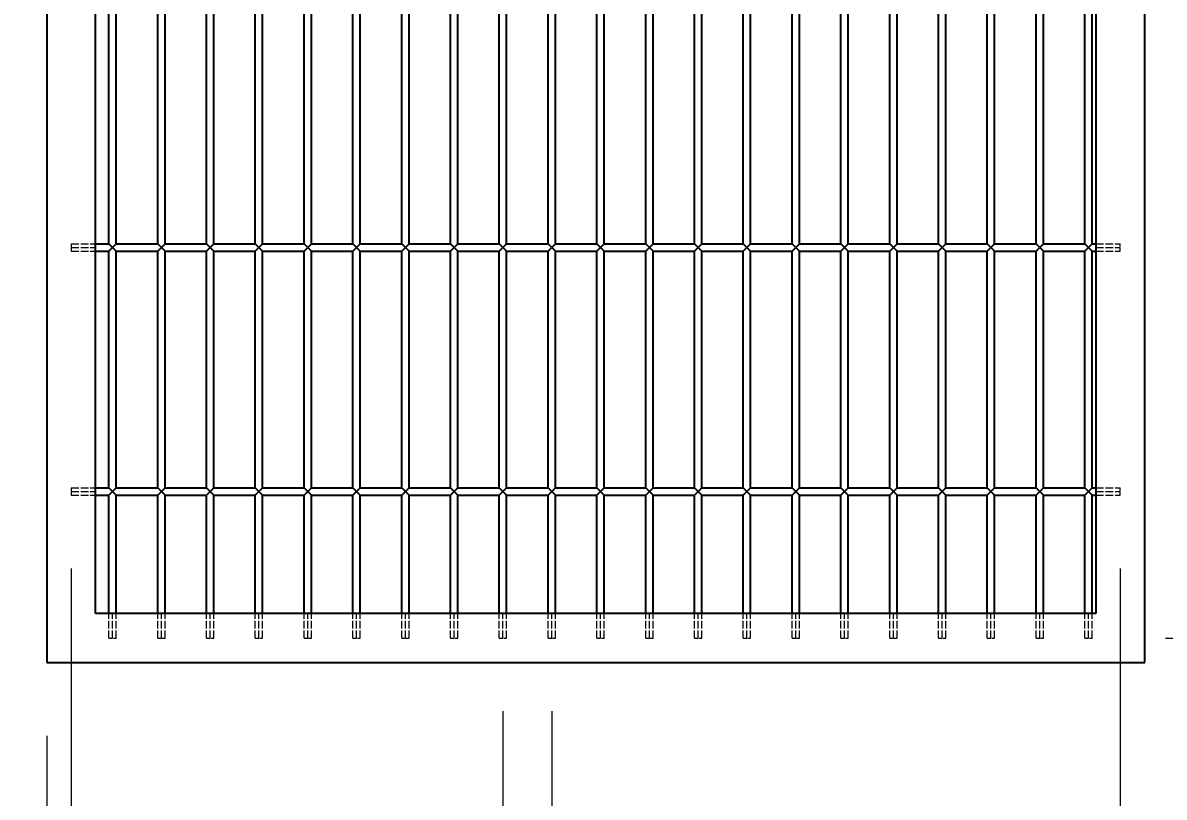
# Model space of a CAD drawing. Header units: millimetres. Extents: x 120 to 9117, y 110 to 4090.
# Drawn here: x 2185.5 to 2653.3, y 1461.8 to 1779 of the extents above; entities that cross this region are included whole.
import ezdxf

# ---------------------------------------------------------------- set-up
doc = ezdxf.new("R2010")
doc.units = ezdxf.units.MM
doc.header["$LTSCALE"] = 20
doc.linetypes.add('DASHED', pattern=[0.2067, 0.1654, -0.0413])
doc.layers.add('可见 (ISO)', color=7, linetype='Continuous', lineweight=25)
doc.layers.add('尺寸 (ISO)', color=7, linetype='Continuous', lineweight=18, true_color=0x008000)
doc.layers.add('隐藏 (ISO)', color=5, linetype='DASHED', lineweight=18, true_color=0x0000ff)
doc.styles.add('最新国标', font='simfang.ttf')
doc.dimstyles.new('默认 (GB)', dxfattribs={"dimscale": 20, "dimtxt": 2.8, "dimasz": 2.5, "dimexe": 2, "dimexo": 1.5, "dimgap": 0.5, "dimtad": 1, "dimtoh": 1, "dimdsep": 46, "dimtxsty": '最新国标', "dimcen": 0.09, "dimdle": 10, "dimclrd": 256, "dimclre": 256, "dimclrt": 256, "dimaunit": 1, "dimadec": 3, "dimazin": 2, "dimtfac": 0.535714, "dimtdec": 3, "dimtmove": 0, "dimatfit": 3, "dimfxl": 0, "dimtolj": 1, "dimlwd": -1, "dimlwe": -1, "dimarcsym": 0})

# ---------------------------------------------------------------- blocks, each defined once
blk = doc.blocks.new('*D6')
at = {"layer": 'Defpoints', "color": 0, "transparency": 16777216}
for p in [(2195.28, 3517.01), (1855.19, 1517.01), (2195.28, 1517.01)]:
    blk.add_point(p, dxfattribs=at)
at = {"layer": '尺寸 (ISO)', "color": 116, "true_color": 0x00803f, "transparency": 16777216}
for p, q in [((2165.28, 3517.01), (1815.19, 3517.01)), ((1855.19, 3467.01), (1855.19, 1567.01)), ((2165.28, 1517.01), (1815.19, 1517.01))]:
    blk.add_line(p, q, dxfattribs=at)
for points in [[(1846.85, 3467.01), (1863.52, 3467.01), (1855.19, 3517.01)], [(1846.85, 1567.01), (1863.52, 1567.01), (1855.19, 1517.01)]]:
    blk.add_solid(points, dxfattribs=at)
at = {"layer": '尺寸 (ISO)', "transparency": 16777216, "insert": (1816.87, 2517.01), "char_height": 56, "attachment_point": 5, "rotation": 90, "style": '最新国标'}
blk.add_mtext('\\A1;2000', dxfattribs=at)
blk = doc.blocks.new('*D8')
at = {"layer": 'Defpoints', "color": 0, "transparency": 16777216}
for p in [(2382.28, 1527.01), (2402.28, 1527.01), (2402.28, 1373.84)]:
    blk.add_point(p, dxfattribs=at)
at = {"layer": '尺寸 (ISO)', "color": 116, "true_color": 0x00803f, "transparency": 16777216}
for p, q in [((2382.28, 1497.01), (2382.28, 1333.84)), ((2402.28, 1497.01), (2402.28, 1333.84)), ((2332.28, 1373.84), (2282.28, 1373.84)), ((2382.28, 1373.84), (2402.28, 1373.84)), ((2452.28, 1373.84), (2595.88, 1373.84))]:
    blk.add_line(p, q, dxfattribs=at)
for points in [[(2332.28, 1382.17), (2332.28, 1365.51), (2382.28, 1373.84)], [(2452.28, 1382.17), (2452.28, 1365.51), (2402.28, 1373.84)]]:
    blk.add_solid(points, dxfattribs=at)
at = {"layer": '尺寸 (ISO)', "transparency": 16777216, "insert": (2549.08, 1412.16), "char_height": 56, "attachment_point": 5, "style": '最新国标'}
blk.add_mtext('\\A1;20', dxfattribs=at)
blk = doc.blocks.new('*D9')
at = {"layer": 'Defpoints', "color": 0, "transparency": 16777216}
for p in [(2635.28, 1687.01), (2635.28, 1587.01), (2766.59, 1587.01)]:
    blk.add_point(p, dxfattribs=at)
at = {"layer": '尺寸 (ISO)', "color": 116, "true_color": 0x00803f, "transparency": 16777216}
for p, q in [((2766.59, 1737.01), (2766.59, 1982.31)), ((2665.28, 1687.01), (2806.59, 1687.01)), ((2766.59, 1587.01), (2766.59, 1687.01)), ((2665.28, 1587.01), (2806.59, 1587.01)), ((2766.59, 1537.01), (2766.59, 1487.01))]:
    blk.add_line(p, q, dxfattribs=at)
for points in [[(2758.26, 1737.01), (2774.93, 1737.01), (2766.59, 1687.01)], [(2758.26, 1537.01), (2774.93, 1537.01), (2766.59, 1587.01)]]:
    blk.add_solid(points, dxfattribs=at)
at = {"layer": '尺寸 (ISO)', "transparency": 16777216, "insert": (2728.27, 1917.59), "char_height": 56, "attachment_point": 5, "rotation": 90, "style": '最新国标'}
blk.add_mtext('\\A1;100', dxfattribs=at)
blk = doc.blocks.new('*D10')
at = {"layer": 'Defpoints', "color": 0, "transparency": 16777216}
for p in [(2015.28, 2507.01), (2215.28, 2507.01), (2195.28, 1517.01)]:
    blk.add_point(p, dxfattribs=at)
at = {"layer": '尺寸 (ISO)', "color": 116, "true_color": 0x00803f, "transparency": 16777216}
for p, q in [((2185.28, 2507.01), (1975.28, 2507.01)), ((2015.28, 1567.01), (2015.28, 2457.01)), ((2165.28, 1517.01), (1975.28, 1517.01))]:
    blk.add_line(p, q, dxfattribs=at)
for points in [[(2006.95, 2457.01), (2023.61, 2457.01), (2015.28, 2507.01)], [(2006.95, 1567.01), (2023.61, 1567.01), (2015.28, 1517.01)]]:
    blk.add_solid(points, dxfattribs=at)
at = {"layer": '尺寸 (ISO)', "transparency": 16777216, "insert": (1976.96, 2012.01), "char_height": 56, "attachment_point": 5, "rotation": 90, "style": '最新国标'}
blk.add_mtext('\\A1;990', dxfattribs=at)
blk = doc.blocks.new('_DotSmall')
at = {"color": 0, "linetype": 'ByBlock', "const_width": 0.5}
blk.add_lwpolyline([(-0.0625, 0, 1), (0.0625, 0, 1)], format="xyb", close=True, dxfattribs=at)
blk = doc.blocks.new('*D17')
at = {"layer": 'Defpoints', "color": 0, "transparency": 16777216}
for p in [(2205.28, 1585.51), (2195.28, 1517.01), (2205.28, 1208.28)]:
    blk.add_point(p, dxfattribs=at)
at = {"layer": '尺寸 (ISO)', "color": 116, "true_color": 0x00803f, "transparency": 16777216}
for p, q in [((2205.28, 1555.51), (2205.28, 1168.28)), ((2195.28, 1487.01), (2195.28, 1168.28)), ((2145.28, 1208.28), (2006.8, 1208.28)), ((2205.28, 1208.28), (2195.28, 1208.28)), ((2205.28, 1208.28), (2305.28, 1208.28))]:
    blk.add_line(p, q, dxfattribs=at)
blk.add_solid([(2145.28, 1216.61), (2145.28, 1199.94), (2195.28, 1208.28)], dxfattribs=at)
at = {"layer": '尺寸 (ISO)', "color": 116, "true_color": 0x00803f, "transparency": 16777216, "xscale": 50, "yscale": 50, "zscale": 50, "rotation": 180}
blk.add_blockref('_DotSmall', (2205.28, 1208.28), dxfattribs=at)
at = {"layer": '尺寸 (ISO)', "transparency": 16777216, "insert": (2051.04, 1246.6), "char_height": 56, "attachment_point": 5, "style": '最新国标'}
blk.add_mtext('\\A1;10', dxfattribs=at)
blk = doc.blocks.new('*D19')
at = {"layer": 'Defpoints', "color": 0, "transparency": 16777216}
for p in [(2205.28, 1585.51), (2635.28, 1585.51), (2635.28, 1208.28)]:
    blk.add_point(p, dxfattribs=at)
at = {"layer": '尺寸 (ISO)', "color": 116, "true_color": 0x00803f, "transparency": 16777216}
for p, q in [((2205.28, 1555.51), (2205.28, 1168.28)), ((2635.28, 1555.51), (2635.28, 1168.28)), ((2205.28, 1208.28), (2585.28, 1208.28))]:
    blk.add_line(p, q, dxfattribs=at)
blk.add_solid([(2585.28, 1216.61), (2585.28, 1199.94), (2635.28, 1208.28)], dxfattribs=at)
at = {"layer": '尺寸 (ISO)', "color": 116, "true_color": 0x00803f, "transparency": 16777216, "xscale": 50, "yscale": 50, "zscale": 50, "rotation": 180}
blk.add_blockref('_DotSmall', (2205.28, 1208.28), dxfattribs=at)
at = {"layer": '尺寸 (ISO)', "transparency": 16777216, "insert": (2445.28, 1246.6), "char_height": 56, "attachment_point": 5, "style": '最新国标'}
blk.add_mtext('\\A1;430', dxfattribs=at)
blk = doc.blocks.new('*D20')
at = {"layer": 'Defpoints', "color": 0, "transparency": 16777216}
for p in [(2623.78, 1527.01), (2943.78, 1527.01), (2645.28, 1517.01)]:
    blk.add_point(p, dxfattribs=at)
at = {"layer": '尺寸 (ISO)', "color": 116, "true_color": 0x00803f, "transparency": 16777216}
for p, q in [((2943.78, 1527.01), (2943.78, 1577.01)), ((2653.78, 1527.01), (2983.78, 1527.01)), ((2943.78, 1517.01), (2943.78, 1527.01)), ((2675.28, 1517.01), (2983.78, 1517.01)), ((2943.78, 1467.01), (2943.78, 1417.01))]:
    blk.add_line(p, q, dxfattribs=at)
blk.add_solid([(2935.45, 1467.01), (2952.11, 1467.01), (2943.78, 1517.01)], dxfattribs=at)
at = {"layer": '尺寸 (ISO)', "color": 116, "true_color": 0x00803f, "transparency": 16777216, "xscale": 50, "yscale": 50, "zscale": 50, "rotation": 270}
blk.add_blockref('_DotSmall', (2943.78, 1527.01), dxfattribs=at)
at = {"layer": '尺寸 (ISO)', "transparency": 16777216, "insert": (2905.46, 1522.01), "char_height": 56, "attachment_point": 5, "rotation": 90, "style": '最新国标'}
blk.add_mtext('\\A1;10', dxfattribs=at)
blk = doc.blocks.new('*D21')
at = {"layer": 'Defpoints', "color": 0, "transparency": 16777216}
for p in [(2623.78, 3507.01), (2943.78, 3507.01), (2623.78, 1527.01)]:
    blk.add_point(p, dxfattribs=at)
at = {"layer": '尺寸 (ISO)', "color": 116, "true_color": 0x00803f, "transparency": 16777216}
for p, q in [((2653.78, 3507.01), (2983.78, 3507.01)), ((2943.78, 1527.01), (2943.78, 3457.01)), ((2653.78, 1527.01), (2983.78, 1527.01))]:
    blk.add_line(p, q, dxfattribs=at)
blk.add_solid([(2935.45, 3457.01), (2952.11, 3457.01), (2943.78, 3507.01)], dxfattribs=at)
at = {"layer": '尺寸 (ISO)', "color": 116, "true_color": 0x00803f, "transparency": 16777216, "xscale": 50, "yscale": 50, "zscale": 50, "rotation": 270}
blk.add_blockref('_DotSmall', (2943.78, 1527.01), dxfattribs=at)
at = {"layer": '尺寸 (ISO)', "transparency": 16777216, "insert": (2905.46, 2517.21), "char_height": 56, "attachment_point": 5, "rotation": 90, "style": '最新国标'}
blk.add_mtext('\\A1;1980', dxfattribs=at)

msp = doc.modelspace()

# ---------------------------------------------------------------- linework, layer by layer
at = {"layer": '可见 (ISO)'}
for p, q in [((2195.28, 3517.011), (2195.28, 1517.011)), ((2645.28, 1517.011), (2645.28, 3517.011)), ((2215.28, 1537.011), (2215.28, 2507.011)), ((2625.28, 2507.011), (2625.28, 1537.011)), ((2220.78, 1688.511), (2220.78, 1785.511)), ((2223.78, 1688.511), (2223.78, 1785.511)), ((2240.78, 1688.511), (2240.78, 1785.511)), ((2243.78, 1688.511), (2243.78, 1785.511)), ((2260.78, 1688.511), (2260.78, 1785.511)), ((2263.78, 1688.511), (2263.78, 1785.511)), ((2280.78, 1688.511), (2280.78, 1785.511)), ((2283.78, 1688.511), (2283.78, 1785.511)), ((2300.78, 1688.511), (2300.78, 1785.511)), ((2303.78, 1688.511), (2303.78, 1785.511)), ((2320.78, 1688.511), (2320.78, 1785.511)), ((2323.78, 1688.511), (2323.78, 1785.511)), ((2340.78, 1688.511), (2340.78, 1785.511)), ((2343.78, 1688.511), (2343.78, 1785.511)), ((2360.78, 1688.511), (2360.78, 1785.511)), ((2363.78, 1688.511), (2363.78, 1785.511)), ((2380.78, 1688.511), (2380.78, 1785.511)), ((2383.78, 1688.511), (2383.78, 1785.511)), ((2400.78, 1688.511), (2400.78, 1785.511)), ((2403.78, 1688.511), (2403.78, 1785.511)), ((2420.78, 1688.511), (2420.78, 1785.511)), ((2423.78, 1688.511), (2423.78, 1785.511)), ((2440.78, 1688.511), (2440.78, 1785.511)), ((2443.78, 1688.511), (2443.78, 1785.511)), ((2460.78, 1688.511), (2460.78, 1785.511)), ((2463.78, 1688.511), (2463.78, 1785.511)), ((2480.78, 1688.511), (2480.78, 1785.511)), ((2483.78, 1688.511), (2483.78, 1785.511)), ((2500.78, 1688.511), (2500.78, 1785.511)), ((2503.78, 1688.511), (2503.78, 1785.511)), ((2520.78, 1688.511), (2520.78, 1785.511)), ((2523.78, 1688.511), (2523.78, 1785.511)), ((2540.78, 1688.511), (2540.78, 1785.511)), ((2543.78, 1688.511), (2543.78, 1785.511)), ((2560.78, 1688.511), (2560.78, 1785.511)), ((2563.78, 1688.511), (2563.78, 1785.511)), ((2580.78, 1688.511), (2580.78, 1785.511)), ((2583.78, 1688.511), (2583.78, 1785.511)), ((2600.78, 1688.511), (2600.78, 1785.511)), ((2603.78, 1688.511), (2603.78, 1785.511)), ((2620.78, 1688.511), (2620.78, 1785.511)), ((2623.78, 1688.511), (2623.78, 1785.511)), ((2215.28, 1688.511), (2220.78, 1688.511)), ((2215.28, 1685.511), (2220.78, 1685.511)), ((2222.28, 1687.011), (2220.78, 1688.511)), ((2220.78, 1685.511), (2222.28, 1687.011)), ((2220.78, 1588.511), (2220.78, 1685.511)), ((2223.78, 1688.511), (2222.28, 1687.011)), ((2222.28, 1687.011), (2223.78, 1685.511)), ((2223.78, 1688.511), (2240.78, 1688.511)), ((2223.78, 1685.511), (2240.78, 1685.511)), ((2223.78, 1588.511), (2223.78, 1685.511)), ((2242.28, 1687.011), (2240.78, 1688.511)), ((2240.78, 1685.511), (2242.28, 1687.011)), ((2240.78, 1588.511), (2240.78, 1685.511)), ((2243.78, 1688.511), (2242.28, 1687.011)), ((2242.28, 1687.011), (2243.78, 1685.511)), ((2243.78, 1688.511), (2260.78, 1688.511)), ((2243.78, 1685.511), (2260.78, 1685.511)), ((2243.78, 1588.511), (2243.78, 1685.511)), ((2262.28, 1687.011), (2260.78, 1688.511)), ((2260.78, 1685.511), (2262.28, 1687.011)), ((2260.78, 1588.511), (2260.78, 1685.511)), ((2263.78, 1688.511), (2262.28, 1687.011)), ((2262.28, 1687.011), (2263.78, 1685.511)), ((2263.78, 1688.511), (2280.78, 1688.511)), ((2263.78, 1685.511), (2280.78, 1685.511)), ((2263.78, 1588.511), (2263.78, 1685.511)), ((2282.28, 1687.011), (2280.78, 1688.511)), ((2280.78, 1685.511), (2282.28, 1687.011)), ((2280.78, 1588.511), (2280.78, 1685.511)), ((2283.78, 1688.511), (2282.28, 1687.011)), ((2282.28, 1687.011), (2283.78, 1685.511)), ((2283.78, 1688.511), (2300.78, 1688.511)), ((2283.78, 1685.511), (2300.78, 1685.511)), ((2283.78, 1588.511), (2283.78, 1685.511)), ((2302.28, 1687.011), (2300.78, 1688.511)), ((2300.78, 1685.511), (2302.28, 1687.011)), ((2300.78, 1588.511), (2300.78, 1685.511)), ((2303.78, 1688.511), (2302.28, 1687.011)), ((2302.28, 1687.011), (2303.78, 1685.511)), ((2303.78, 1688.511), (2320.78, 1688.511)), ((2303.78, 1685.511), (2320.78, 1685.511)), ((2303.78, 1588.511), (2303.78, 1685.511)), ((2322.28, 1687.011), (2320.78, 1688.511)), ((2320.78, 1685.511), (2322.28, 1687.011)), ((2320.78, 1588.511), (2320.78, 1685.511)), ((2323.78, 1688.511), (2322.28, 1687.011)), ((2322.28, 1687.011), (2323.78, 1685.511)), ((2323.78, 1688.511), (2340.78, 1688.511)), ((2323.78, 1685.511), (2340.78, 1685.511)), ((2323.78, 1588.511), (2323.78, 1685.511)), ((2342.28, 1687.011), (2340.78, 1688.511)), ((2340.78, 1685.511), (2342.28, 1687.011)), ((2340.78, 1588.511), (2340.78, 1685.511)), ((2343.78, 1688.511), (2342.28, 1687.011)), ((2342.28, 1687.011), (2343.78, 1685.511)), ((2343.78, 1688.511), (2360.78, 1688.511)), ((2343.78, 1685.511), (2360.78, 1685.511)), ((2343.78, 1588.511), (2343.78, 1685.511)), ((2362.28, 1687.011), (2360.78, 1688.511)), ((2360.78, 1685.511), (2362.28, 1687.011)), ((2360.78, 1588.511), (2360.78, 1685.511)), ((2363.78, 1688.511), (2362.28, 1687.011)), ((2362.28, 1687.011), (2363.78, 1685.511)), ((2363.78, 1688.511), (2380.78, 1688.511)), ((2363.78, 1685.511), (2380.78, 1685.511)), ((2363.78, 1588.511), (2363.78, 1685.511)), ((2382.28, 1687.011), (2380.78, 1688.511)), ((2380.78, 1685.511), (2382.28, 1687.011)), ((2380.78, 1588.511), (2380.78, 1685.511)), ((2383.78, 1688.511), (2382.28, 1687.011)), ((2382.28, 1687.011), (2383.78, 1685.511)), ((2383.78, 1688.511), (2400.78, 1688.511)), ((2383.78, 1685.511), (2400.78, 1685.511)), ((2383.78, 1588.511), (2383.78, 1685.511)), ((2402.28, 1687.011), (2400.78, 1688.511)), ((2400.78, 1685.511), (2402.28, 1687.011)), ((2400.78, 1588.511), (2400.78, 1685.511)), ((2403.78, 1688.511), (2402.28, 1687.011)), ((2402.28, 1687.011), (2403.78, 1685.511)), ((2403.78, 1688.511), (2420.78, 1688.511)), ((2403.78, 1685.511), (2420.78, 1685.511)), ((2403.78, 1588.511), (2403.78, 1685.511)), ((2422.28, 1687.011), (2420.78, 1688.511)), ((2420.78, 1685.511), (2422.28, 1687.011)), ((2420.78, 1588.511), (2420.78, 1685.511)), ((2423.78, 1688.511), (2422.28, 1687.011)), ((2422.28, 1687.011), (2423.78, 1685.511)), ((2423.78, 1688.511), (2440.78, 1688.511)), ((2423.78, 1685.511), (2440.78, 1685.511)), ((2423.78, 1588.511), (2423.78, 1685.511)), ((2442.28, 1687.011), (2440.78, 1688.511)), ((2440.78, 1685.511), (2442.28, 1687.011)), ((2440.78, 1588.511), (2440.78, 1685.511)), ((2443.78, 1688.511), (2442.28, 1687.011)), ((2442.28, 1687.011), (2443.78, 1685.511)), ((2443.78, 1688.511), (2460.78, 1688.511)), ((2443.78, 1685.511), (2460.78, 1685.511)), ((2443.78, 1588.511), (2443.78, 1685.511)), ((2462.28, 1687.011), (2460.78, 1688.511)), ((2460.78, 1685.511), (2462.28, 1687.011)), ((2460.78, 1588.511), (2460.78, 1685.511)), ((2463.78, 1688.511), (2462.28, 1687.011)), ((2462.28, 1687.011), (2463.78, 1685.511)), ((2463.78, 1688.511), (2480.78, 1688.511)), ((2463.78, 1685.511), (2480.78, 1685.511)), ((2463.78, 1588.511), (2463.78, 1685.511)), ((2482.28, 1687.011), (2480.78, 1688.511)), ((2480.78, 1685.511), (2482.28, 1687.011)), ((2480.78, 1588.511), (2480.78, 1685.511)), ((2483.78, 1688.511), (2482.28, 1687.011)), ((2482.28, 1687.011), (2483.78, 1685.511)), ((2483.78, 1688.511), (2500.78, 1688.511)), ((2483.78, 1685.511), (2500.78, 1685.511)), ((2483.78, 1588.511), (2483.78, 1685.511)), ((2502.28, 1687.011), (2500.78, 1688.511)), ((2500.78, 1685.511), (2502.28, 1687.011)), ((2500.78, 1588.511), (2500.78, 1685.511)), ((2503.78, 1688.511), (2502.28, 1687.011)), ((2502.28, 1687.011), (2503.78, 1685.511)), ((2503.78, 1688.511), (2520.78, 1688.511)), ((2503.78, 1685.511), (2520.78, 1685.511)), ((2503.78, 1588.511), (2503.78, 1685.511)), ((2522.28, 1687.011), (2520.78, 1688.511)), ((2520.78, 1685.511), (2522.28, 1687.011)), ((2520.78, 1588.511), (2520.78, 1685.511)), ((2523.78, 1688.511), (2522.28, 1687.011)), ((2522.28, 1687.011), (2523.78, 1685.511)), ((2523.78, 1688.511), (2540.78, 1688.511)), ((2523.78, 1685.511), (2540.78, 1685.511)), ((2523.78, 1588.511), (2523.78, 1685.511)), ((2542.28, 1687.011), (2540.78, 1688.511)), ((2540.78, 1685.511), (2542.28, 1687.011)), ((2540.78, 1588.511), (2540.78, 1685.511)), ((2543.78, 1688.511), (2542.28, 1687.011)), ((2542.28, 1687.011), (2543.78, 1685.511)), ((2543.78, 1688.511), (2560.78, 1688.511)), ((2543.78, 1685.511), (2560.78, 1685.511)), ((2543.78, 1588.511), (2543.78, 1685.511)), ((2562.28, 1687.011), (2560.78, 1688.511)), ((2560.78, 1685.511), (2562.28, 1687.011)), ((2560.78, 1588.511), (2560.78, 1685.511)), ((2563.78, 1688.511), (2562.28, 1687.011)), ((2562.28, 1687.011), (2563.78, 1685.511)), ((2563.78, 1688.511), (2580.78, 1688.511)), ((2563.78, 1685.511), (2580.78, 1685.511)), ((2563.78, 1588.511), (2563.78, 1685.511)), ((2582.28, 1687.011), (2580.78, 1688.511)), ((2580.78, 1685.511), (2582.28, 1687.011)), ((2580.78, 1588.511), (2580.78, 1685.511)), ((2583.78, 1688.511), (2582.28, 1687.011)), ((2582.28, 1687.011), (2583.78, 1685.511)), ((2583.78, 1688.511), (2600.78, 1688.511)), ((2583.78, 1685.511), (2600.78, 1685.511)), ((2583.78, 1588.511), (2583.78, 1685.511)), ((2602.28, 1687.011), (2600.78, 1688.511)), ((2600.78, 1685.511), (2602.28, 1687.011)), ((2600.78, 1588.511), (2600.78, 1685.511)), ((2603.78, 1688.511), (2602.28, 1687.011)), ((2602.28, 1687.011), (2603.78, 1685.511)), ((2603.78, 1688.511), (2620.78, 1688.511)), ((2603.78, 1685.511), (2620.78, 1685.511)), ((2603.78, 1588.511), (2603.78, 1685.511)), ((2622.28, 1687.011), (2620.78, 1688.511)), ((2620.78, 1685.511), (2622.28, 1687.011)), ((2620.78, 1588.511), (2620.78, 1685.511)), ((2623.78, 1688.511), (2622.28, 1687.011)), ((2622.28, 1687.011), (2623.78, 1685.511)), ((2623.78, 1688.511), (2625.28, 1688.511)), ((2623.78, 1685.511), (2625.28, 1685.511)), ((2623.78, 1588.511), (2623.78, 1685.511)), ((2215.28, 1588.511), (2220.78, 1588.511)), ((2222.28, 1587.011), (2220.78, 1588.511)), ((2220.78, 1585.511), (2222.28, 1587.011)), ((2223.78, 1588.511), (2222.28, 1587.011)), ((2222.28, 1587.011), (2223.78, 1585.511)), ((2223.78, 1588.511), (2240.78, 1588.511)), ((2240.78, 1588.511), (2242.28, 1587.011)), ((2242.28, 1587.011), (2240.78, 1585.511)), ((2242.28, 1587.011), (2243.78, 1588.511)), ((2243.78, 1585.511), (2242.28, 1587.011)), ((2243.78, 1588.511), (2260.78, 1588.511)), ((2260.78, 1588.511), (2262.28, 1587.011)), ((2262.28, 1587.011), (2260.78, 1585.511)), ((2262.28, 1587.011), (2263.78, 1588.511)), ((2263.78, 1585.511), (2262.28, 1587.011)), ((2263.78, 1588.511), (2280.78, 1588.511)), ((2280.78, 1588.511), (2282.28, 1587.011)), ((2282.28, 1587.011), (2280.78, 1585.511)), ((2282.28, 1587.011), (2283.78, 1588.511)), ((2283.78, 1585.511), (2282.28, 1587.011)), ((2283.78, 1588.511), (2300.78, 1588.511)), ((2300.78, 1588.511), (2302.28, 1587.011)), ((2302.28, 1587.011), (2300.78, 1585.511)), ((2302.28, 1587.011), (2303.78, 1588.511)), ((2303.78, 1585.511), (2302.28, 1587.011)), ((2303.78, 1588.511), (2320.78, 1588.511)), ((2320.78, 1588.511), (2322.28, 1587.011)), ((2322.28, 1587.011), (2320.78, 1585.511)), ((2322.28, 1587.011), (2323.78, 1588.511)), ((2323.78, 1585.511), (2322.28, 1587.011)), ((2323.78, 1588.511), (2340.78, 1588.511)), ((2340.78, 1588.511), (2342.28, 1587.011)), ((2342.28, 1587.011), (2340.78, 1585.511)), ((2342.28, 1587.011), (2343.78, 1588.511)), ((2343.78, 1585.511), (2342.28, 1587.011)), ((2343.78, 1588.511), (2360.78, 1588.511)), ((2360.78, 1588.511), (2362.28, 1587.011)), ((2362.28, 1587.011), (2360.78, 1585.511)), ((2362.28, 1587.011), (2363.78, 1588.511)), ((2363.78, 1585.511), (2362.28, 1587.011)), ((2363.78, 1588.511), (2380.78, 1588.511)), ((2380.78, 1588.511), (2382.28, 1587.011)), ((2382.28, 1587.011), (2380.78, 1585.511)), ((2382.28, 1587.011), (2383.78, 1588.511)), ((2383.78, 1585.511), (2382.28, 1587.011)), ((2383.78, 1588.511), (2400.78, 1588.511)), ((2400.78, 1588.511), (2402.28, 1587.011)), ((2402.28, 1587.011), (2400.78, 1585.511)), ((2402.28, 1587.011), (2403.78, 1588.511)), ((2403.78, 1585.511), (2402.28, 1587.011)), ((2403.78, 1588.511), (2420.78, 1588.511)), ((2420.78, 1588.511), (2422.28, 1587.011)), ((2422.28, 1587.011), (2420.78, 1585.511)), ((2422.28, 1587.011), (2423.78, 1588.511)), ((2423.78, 1585.511), (2422.28, 1587.011)), ((2423.78, 1588.511), (2440.78, 1588.511)), ((2440.78, 1588.511), (2442.28, 1587.011)), ((2442.28, 1587.011), (2440.78, 1585.511)), ((2442.28, 1587.011), (2443.78, 1588.511)), ((2443.78, 1585.511), (2442.28, 1587.011)), ((2443.78, 1588.511), (2460.78, 1588.511)), ((2460.78, 1588.511), (2462.28, 1587.011)), ((2462.28, 1587.011), (2460.78, 1585.511)), ((2462.28, 1587.011), (2463.78, 1588.511)), ((2463.78, 1585.511), (2462.28, 1587.011)), ((2463.78, 1588.511), (2480.78, 1588.511)), ((2480.78, 1588.511), (2482.28, 1587.011)), ((2482.28, 1587.011), (2480.78, 1585.511)), ((2482.28, 1587.011), (2483.78, 1588.511)), ((2483.78, 1585.511), (2482.28, 1587.011)), ((2483.78, 1588.511), (2500.78, 1588.511)), ((2500.78, 1588.511), (2502.28, 1587.011)), ((2502.28, 1587.011), (2500.78, 1585.511)), ((2502.28, 1587.011), (2503.78, 1588.511)), ((2503.78, 1585.511), (2502.28, 1587.011)), ((2503.78, 1588.511), (2520.78, 1588.511)), ((2520.78, 1588.511), (2522.28, 1587.011)), ((2522.28, 1587.011), (2520.78, 1585.511)), ((2522.28, 1587.011), (2523.78, 1588.511)), ((2523.78, 1585.511), (2522.28, 1587.011)), ((2523.78, 1588.511), (2540.78, 1588.511)), ((2540.78, 1588.511), (2542.28, 1587.011)), ((2542.28, 1587.011), (2540.78, 1585.511)), ((2542.28, 1587.011), (2543.78, 1588.511)), ((2543.78, 1585.511), (2542.28, 1587.011)), ((2543.78, 1588.511), (2560.78, 1588.511)), ((2560.78, 1588.511), (2562.28, 1587.011)), ((2562.28, 1587.011), (2560.78, 1585.511)), ((2562.28, 1587.011), (2563.78, 1588.511)), ((2563.78, 1585.511), (2562.28, 1587.011)), ((2563.78, 1588.511), (2580.78, 1588.511)), ((2580.78, 1588.511), (2582.28, 1587.011)), ((2582.28, 1587.011), (2580.78, 1585.511)), ((2582.28, 1587.011), (2583.78, 1588.511)), ((2583.78, 1585.511), (2582.28, 1587.011)), ((2583.78, 1588.511), (2600.78, 1588.511)), ((2600.78, 1588.511), (2602.28, 1587.011)), ((2602.28, 1587.011), (2600.78, 1585.511)), ((2602.28, 1587.011), (2603.78, 1588.511)), ((2603.78, 1585.511), (2602.28, 1587.011)), ((2603.78, 1588.511), (2620.78, 1588.511)), ((2620.78, 1588.511), (2622.28, 1587.011)), ((2622.28, 1587.011), (2620.78, 1585.511)), ((2622.28, 1587.011), (2623.78, 1588.511)), ((2623.78, 1585.511), (2622.28, 1587.011)), ((2623.78, 1588.511), (2625.28, 1588.511)), ((2215.28, 1585.511), (2220.78, 1585.511)), ((2220.78, 1537.011), (2220.78, 1585.511)), ((2223.78, 1585.511), (2240.78, 1585.511)), ((2223.78, 1537.011), (2223.78, 1585.511)), ((2240.78, 1537.011), (2240.78, 1585.511)), ((2243.78, 1537.011), (2243.78, 1585.511)), ((2243.78, 1585.511), (2260.78, 1585.511)), ((2260.78, 1537.011), (2260.78, 1585.511)), ((2263.78, 1537.011), (2263.78, 1585.511)), ((2263.78, 1585.511), (2280.78, 1585.511)), ((2280.78, 1537.011), (2280.78, 1585.511)), ((2283.78, 1537.011), (2283.78, 1585.511)), ((2283.78, 1585.511), (2300.78, 1585.511)), ((2300.78, 1537.011), (2300.78, 1585.511)), ((2303.78, 1537.011), (2303.78, 1585.511)), ((2303.78, 1585.511), (2320.78, 1585.511)), ((2320.78, 1537.011), (2320.78, 1585.511)), ((2323.78, 1537.011), (2323.78, 1585.511)), ((2323.78, 1585.511), (2340.78, 1585.511)), ((2340.78, 1537.011), (2340.78, 1585.511)), ((2343.78, 1537.011), (2343.78, 1585.511)), ((2343.78, 1585.511), (2360.78, 1585.511)), ((2360.78, 1537.011), (2360.78, 1585.511)), ((2363.78, 1537.011), (2363.78, 1585.511)), ((2363.78, 1585.511), (2380.78, 1585.511)), ((2380.78, 1537.011), (2380.78, 1585.511)), ((2383.78, 1537.011), (2383.78, 1585.511)), ((2383.78, 1585.511), (2400.78, 1585.511)), ((2400.78, 1537.011), (2400.78, 1585.511)), ((2403.78, 1537.011), (2403.78, 1585.511)), ((2403.78, 1585.511), (2420.78, 1585.511)), ((2420.78, 1537.011), (2420.78, 1585.511)), ((2423.78, 1537.011), (2423.78, 1585.511)), ((2423.78, 1585.511), (2440.78, 1585.511)), ((2440.78, 1537.011), (2440.78, 1585.511)), ((2443.78, 1537.011), (2443.78, 1585.511)), ((2443.78, 1585.511), (2460.78, 1585.511)), ((2460.78, 1537.011), (2460.78, 1585.511)), ((2463.78, 1537.011), (2463.78, 1585.511)), ((2463.78, 1585.511), (2480.78, 1585.511)), ((2480.78, 1537.011), (2480.78, 1585.511)), ((2483.78, 1537.011), (2483.78, 1585.511)), ((2483.78, 1585.511), (2500.78, 1585.511)), ((2500.78, 1537.011), (2500.78, 1585.511)), ((2503.78, 1537.011), (2503.78, 1585.511)), ((2503.78, 1585.511), (2520.78, 1585.511)), ((2520.78, 1537.011), (2520.78, 1585.511)), ((2523.78, 1537.011), (2523.78, 1585.511)), ((2523.78, 1585.511), (2540.78, 1585.511)), ((2540.78, 1537.011), (2540.78, 1585.511)), ((2543.78, 1537.011), (2543.78, 1585.511)), ((2543.78, 1585.511), (2560.78, 1585.511)), ((2560.78, 1537.011), (2560.78, 1585.511)), ((2563.78, 1537.011), (2563.78, 1585.511)), ((2563.78, 1585.511), (2580.78, 1585.511)), ((2580.78, 1537.011), (2580.78, 1585.511)), ((2583.78, 1537.011), (2583.78, 1585.511)), ((2583.78, 1585.511), (2600.78, 1585.511)), ((2600.78, 1537.011), (2600.78, 1585.511)), ((2603.78, 1537.011), (2603.78, 1585.511)), ((2603.78, 1585.511), (2620.78, 1585.511)), ((2620.78, 1537.011), (2620.78, 1585.511)), ((2623.78, 1537.011), (2623.78, 1585.511)), ((2623.78, 1585.511), (2625.28, 1585.511)), ((2625.28, 1537.011), (2215.28, 1537.011)), ((2195.28, 1517.011), (2645.28, 1517.011))]:
    msp.add_line(p, q, dxfattribs=at)
at = {"layer": '隐藏 (ISO)', "ltscale": 0.448684}
for p, q in [((2205.28, 1688.511), (2205.28, 1685.511)), ((2635.28, 1685.511), (2635.28, 1688.511)), ((2205.28, 1588.511), (2205.28, 1585.511)), ((2635.28, 1585.511), (2635.28, 1588.511)), ((2220.78, 1527.011), (2223.78, 1527.011)), ((2240.78, 1527.011), (2243.78, 1527.011)), ((2260.78, 1527.011), (2263.78, 1527.011)), ((2280.78, 1527.011), (2283.78, 1527.011)), ((2300.78, 1527.011), (2303.78, 1527.011)), ((2320.78, 1527.011), (2323.78, 1527.011)), ((2340.78, 1527.011), (2343.78, 1527.011)), ((2360.78, 1527.011), (2363.78, 1527.011)), ((2380.78, 1527.011), (2383.78, 1527.011)), ((2400.78, 1527.011), (2403.78, 1527.011)), ((2420.78, 1527.011), (2423.78, 1527.011)), ((2440.78, 1527.011), (2443.78, 1527.011)), ((2460.78, 1527.011), (2463.78, 1527.011)), ((2480.78, 1527.011), (2483.78, 1527.011)), ((2500.78, 1527.011), (2503.78, 1527.011)), ((2520.78, 1527.011), (2523.78, 1527.011)), ((2540.78, 1527.011), (2543.78, 1527.011)), ((2560.78, 1527.011), (2563.78, 1527.011)), ((2580.78, 1527.011), (2583.78, 1527.011)), ((2600.78, 1527.011), (2603.78, 1527.011)), ((2620.78, 1527.011), (2623.78, 1527.011))]:
    msp.add_line(p, q, dxfattribs=at)
at = {"layer": '隐藏 (ISO)', "ltscale": 0.952248}
for p, q in [((2205.28, 1688.511), (2215.28, 1688.511)), ((2205.28, 1687.011), (2215.28, 1687.011)), ((2205.28, 1685.511), (2215.28, 1685.511)), ((2625.28, 1688.511), (2635.28, 1688.511)), ((2625.28, 1687.011), (2635.28, 1687.011)), ((2625.28, 1685.511), (2635.28, 1685.511)), ((2205.28, 1588.511), (2215.28, 1588.511)), ((2205.28, 1587.011), (2215.28, 1587.011)), ((2625.28, 1588.511), (2635.28, 1588.511)), ((2625.28, 1587.011), (2635.28, 1587.011)), ((2205.28, 1585.511), (2215.28, 1585.511)), ((2625.28, 1585.511), (2635.28, 1585.511)), ((2220.78, 1527.011), (2220.78, 1537.011)), ((2222.28, 1527.011), (2222.28, 1537.011)), ((2223.78, 1527.011), (2223.78, 1537.011)), ((2240.78, 1527.011), (2240.78, 1537.011)), ((2242.28, 1527.011), (2242.28, 1537.011)), ((2243.78, 1527.011), (2243.78, 1537.011)), ((2260.78, 1527.011), (2260.78, 1537.011)), ((2262.28, 1527.011), (2262.28, 1537.011)), ((2263.78, 1527.011), (2263.78, 1537.011)), ((2280.78, 1527.011), (2280.78, 1537.011)), ((2282.28, 1527.011), (2282.28, 1537.011)), ((2283.78, 1527.011), (2283.78, 1537.011)), ((2300.78, 1527.011), (2300.78, 1537.011)), ((2302.28, 1527.011), (2302.28, 1537.011)), ((2303.78, 1527.011), (2303.78, 1537.011)), ((2320.78, 1527.011), (2320.78, 1537.011)), ((2322.28, 1527.011), (2322.28, 1537.011)), ((2323.78, 1527.011), (2323.78, 1537.011)), ((2340.78, 1527.011), (2340.78, 1537.011)), ((2342.28, 1527.011), (2342.28, 1537.011)), ((2343.78, 1527.011), (2343.78, 1537.011)), ((2360.78, 1527.011), (2360.78, 1537.011)), ((2362.28, 1527.011), (2362.28, 1537.011)), ((2363.78, 1527.011), (2363.78, 1537.011)), ((2380.78, 1527.011), (2380.78, 1537.011)), ((2382.28, 1527.011), (2382.28, 1537.011)), ((2383.78, 1527.011), (2383.78, 1537.011)), ((2400.78, 1527.011), (2400.78, 1537.011)), ((2402.28, 1527.011), (2402.28, 1537.011)), ((2403.78, 1527.011), (2403.78, 1537.011)), ((2420.78, 1527.011), (2420.78, 1537.011)), ((2422.28, 1527.011), (2422.28, 1537.011)), ((2423.78, 1527.011), (2423.78, 1537.011)), ((2440.78, 1527.011), (2440.78, 1537.011)), ((2442.28, 1527.011), (2442.28, 1537.011)), ((2443.78, 1527.011), (2443.78, 1537.011)), ((2460.78, 1527.011), (2460.78, 1537.011)), ((2462.28, 1527.011), (2462.28, 1537.011)), ((2463.78, 1527.011), (2463.78, 1537.011)), ((2480.78, 1527.011), (2480.78, 1537.011)), ((2482.28, 1527.011), (2482.28, 1537.011)), ((2483.78, 1527.011), (2483.78, 1537.011)), ((2500.78, 1527.011), (2500.78, 1537.011)), ((2502.28, 1527.011), (2502.28, 1537.011)), ((2503.78, 1527.011), (2503.78, 1537.011)), ((2520.78, 1527.011), (2520.78, 1537.011)), ((2522.28, 1527.011), (2522.28, 1537.011)), ((2523.78, 1527.011), (2523.78, 1537.011)), ((2540.78, 1527.011), (2540.78, 1537.011)), ((2542.28, 1527.011), (2542.28, 1537.011)), ((2543.78, 1527.011), (2543.78, 1537.011)), ((2560.78, 1527.011), (2560.78, 1537.011)), ((2562.28, 1527.011), (2562.28, 1537.011)), ((2563.78, 1527.011), (2563.78, 1537.011)), ((2580.78, 1527.011), (2580.78, 1537.011)), ((2582.28, 1527.011), (2582.28, 1537.011)), ((2583.78, 1527.011), (2583.78, 1537.011)), ((2600.78, 1527.011), (2600.78, 1537.011)), ((2602.28, 1527.011), (2602.28, 1537.011)), ((2603.78, 1527.011), (2603.78, 1537.011)), ((2620.78, 1527.011), (2620.78, 1537.011)), ((2622.28, 1527.011), (2622.28, 1537.011)), ((2623.78, 1527.011), (2623.78, 1537.011))]:
    msp.add_line(p, q, dxfattribs=at)

# ---------------------------------------------------------------- dimensions: what is measured, and where the dimension line sits
at = {"layer": '尺寸 (ISO)', "color": 116, "true_color": 0x00803f}
for base, p1, p2, angle, override, picture, middle in [((1855.187, 1517.011), (2195.28, 3517.011), (2195.28, 1517.011), 90, {"dimgap": 0.5, "dimtoh": 0, "dimdec": 2, "dimtol": 0, "dimlim": 0, "dimtp": 0, "dimtm": 0, "dimtdec": 3, "dimtofl": 0, "dimatfit": 1}, '*D6', (1855.187, 2517.011)), ((2943.78, 3507.011), (2623.78, 1527.011), (2623.78, 3507.011), 90, {"dimgap": 0.5, "dimtoh": 0, "dimdec": 2, "dimblk1": 'DotSmall', "dimsah": 1, "dimdle": 0, "dimtol": 0, "dimlim": 0, "dimtp": 0, "dimtm": 0, "dimtdec": 3, "dimtofl": 0, "dimatfit": 1}, '*D21', (2943.78, 2517.211)), ((2015.28, 2507.011), (2195.28, 1517.011), (2215.28, 2507.011), 270, {"dimgap": 0.5, "dimtoh": 0, "dimdec": 2, "dimtol": 0, "dimlim": 0, "dimtp": 0, "dimtm": 0, "dimtdec": 3, "dimtofl": 0, "dimatfit": 1}, '*D10', (2015.28, 2012.011)), ((2766.594, 1587.011), (2635.28, 1687.011), (2635.28, 1587.011), 270, {"dimgap": 0.5, "dimtoh": 0, "dimdec": 2, "dimtol": 0, "dimlim": 0, "dimtp": 0, "dimtm": 0, "dimtdec": 3, "dimtofl": 1, "dimatfit": 1}, '*D9', (2766.594, 1917.594)), ((2205.28, 1208.278), (2195.28, 1517.011), (2205.28, 1585.511), 180, {"dimgap": 0.5, "dimtoh": 0, "dimdec": 2, "dimblk2": 'DotSmall', "dimsah": 1, "dimdle": 0, "dimtol": 0, "dimlim": 0, "dimtp": 0, "dimtm": 0, "dimtdec": 3, "dimtofl": 1, "dimatfit": 1}, '*D17', (2051.04, 1208.278)), ((2635.28, 1208.278), (2205.28, 1585.511), (2635.28, 1585.511), 180, {"dimgap": 0.5, "dimtoh": 0, "dimdec": 2, "dimblk1": 'DotSmall', "dimsah": 1, "dimdle": 0, "dimtol": 0, "dimlim": 0, "dimtp": 0, "dimtm": 0, "dimtdec": 3, "dimtofl": 0, "dimatfit": 1}, '*D19', (2445.28, 1208.278)), ((2943.78, 1527.011), (2645.28, 1517.011), (2623.78, 1527.011), 90, {"dimgap": 0.5, "dimtoh": 0, "dimdec": 2, "dimblk2": 'DotSmall', "dimsah": 1, "dimdle": 0, "dimtol": 0, "dimlim": 0, "dimtp": 0, "dimtm": 0, "dimtdec": 3, "dimtofl": 1, "dimatfit": 1}, '*D20', (2943.78, 1522.011))]:
    dim = msp.add_linear_dim(base=base, p1=p1, p2=p2, angle=angle, dimstyle='默认 (GB)', override=override, dxfattribs=at)
    dim.commit()
    dim.dimension.update_dxf_attribs({"geometry": picture, "text_midpoint": middle, "dimtype": 160})
dim = msp.add_linear_dim(base=(2402.28, 1373.839), p1=(2382.28, 1527.011), p2=(2402.28, 1527.011), dimstyle='默认 (GB)', override={"dimgap": 0.5, "dimtoh": 0, "dimdec": 2, "dimtol": 0, "dimlim": 0, "dimtp": 0, "dimtm": 0, "dimtdec": 3, "dimtofl": 1, "dimatfit": 1}, dxfattribs=at)
dim.commit()
dim.dimension.update_dxf_attribs({"geometry": '*D8', "text_midpoint": (2549.08, 1373.839), "dimtype": 160})

doc.saveas('drawing.dxf')
